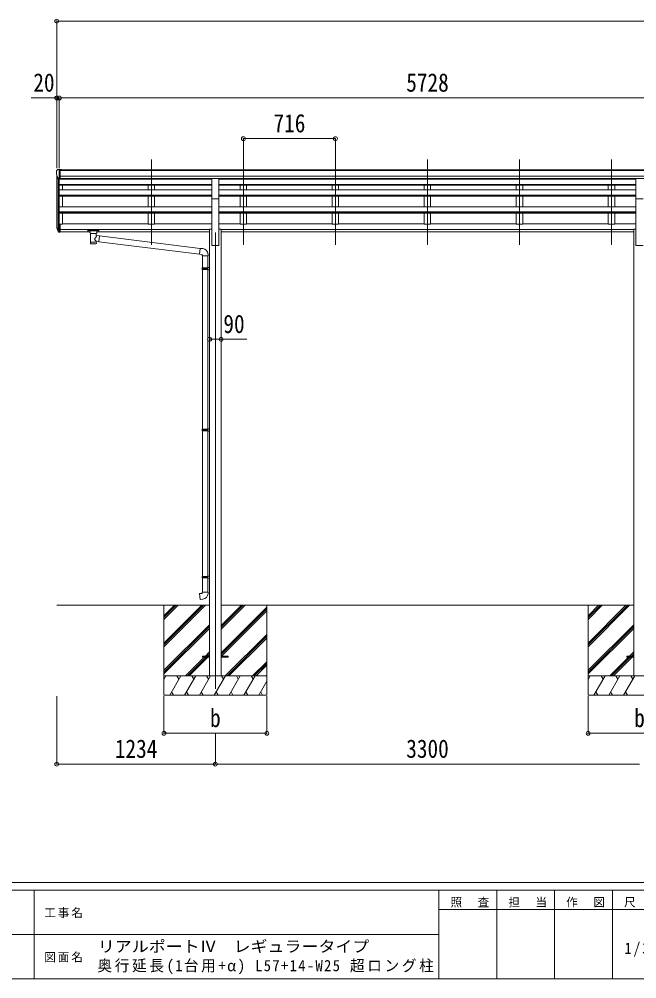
# Model space of a CAD drawing. Units: millimetres at full size, sheet at 1:30. Extents: x -8385 to 8479, y -5853 to 5787.
# Drawn here: x -518 to 4287, y -5853 to 1616 of the extents above; entities that cross this region are included whole.
import ezdxf
from ezdxf.enums import TextEntityAlignment as Align

# ---------------------------------------------------------------- set-up
doc = ezdxf.new("R2010")
doc.units = ezdxf.units.MM
doc.header["$LTSCALE"] = 30
doc.header["$PDMODE"] = 32
doc.header["$PDSIZE"] = 30
for name, color, linetype, lineweight in [('0-0_0', 7, 'Continuous', 9), ('0-1_本体', 4, 'Continuous', 9), ('0-2_部品', 7, 'Continuous', 9), ('0-8_PARTS2', 2, 'Continuous', 9), ('0-A_寸法', 6, 'Continuous', 9), ('F-0_240', 7, 'Continuous', 9)]:
    doc.layers.add(name, color=color, linetype=linetype, lineweight=lineweight)
doc.styles.add('ＭＳ ゴシック', font='')
doc.styles.get('ＭＳ ゴシック').set_extended_font_data('MS Gothic')

msp = doc.modelspace()

# ---------------------------------------------------------------- linework, layer by layer
at = {"layer": '0-0_0'}
for p, q in [((-225.87, -2945.47), (962.93, -2945.47)), ((608.13, -2945.47), (608.13, -3645.47)), ((608.13, -3239.65), (902.31, -2945.47)), ((608.13, -3253.79), (916.45, -2945.47)), ((608.13, -3267.93), (930.6, -2945.47)), ((608.13, -3055.8), (718.46, -2945.47)), ((608.13, -3041.66), (704.32, -2945.47)), ((608.13, -3027.52), (690.18, -2945.47)), ((1053.33, -3131.1), (1238.96, -2945.47)), ((1053.33, -3116.96), (1224.82, -2945.47)), ((1053.33, -3102.82), (1210.68, -2945.47)), ((1053.33, -2945.47), (4262.93, -2945.47)), ((1053.33, -3314.95), (1408.13, -2960.15)), ((1053.33, -3329.09), (1408.13, -2974.29)), ((1408.13, -2945.47), (1408.13, -3645.47)), ((3908.13, -2945.47), (3908.13, -3645.47)), ((3908.13, -3239.65), (4202.31, -2945.47)), ((3908.13, -3253.79), (4216.45, -2945.47)), ((3908.13, -3267.93), (4230.6, -2945.47)), ((3908.13, -3055.8), (4018.46, -2945.47)), ((3908.13, -3041.66), (4004.32, -2945.47)), ((3908.13, -3027.52), (3990.18, -2945.47)), ((1055.59, -3340.97), (1408.13, -2988.44)), ((608.13, -3451.78), (962.93, -3096.98)), ((608.13, -3465.92), (962.93, -3111.13)), ((608.13, -3480.07), (962.93, -3125.27)), ((3908.13, -3451.78), (4262.93, -3096.98)), ((3908.13, -3465.92), (4262.93, -3111.13)), ((3908.13, -3480.07), (4262.93, -3125.27)), ((1084.94, -3495.47), (1408.13, -3172.28)), ((1099.08, -3495.47), (1408.13, -3186.43)), ((1113.23, -3495.47), (1408.13, -3200.57)), ((776.57, -3495.47), (922.07, -3349.97)), ((790.72, -3495.47), (936.22, -3349.97)), ((804.86, -3495.47), (950.36, -3349.97)), ((931.07, -3340.97), (962.93, -3309.11)), ((945.22, -3340.97), (962.93, -3323.26)), ((959.36, -3340.97), (962.93, -3337.4)), ((4076.57, -3495.47), (4222.07, -3349.97)), ((4090.72, -3495.47), (4236.22, -3349.97)), ((4104.86, -3495.47), (4250.36, -3349.97)), ((4231.07, -3340.97), (4262.93, -3309.11)), ((4245.22, -3340.97), (4262.93, -3323.26)), ((4259.36, -3340.97), (4262.93, -3337.4)), ((1297.07, -3495.47), (1408.13, -3384.41)), ((1311.22, -3495.47), (1408.13, -3398.56)), ((1325.36, -3495.47), (1408.13, -3412.7)), ((1408.13, -3495.47), (608.13, -3495.47)), ((608.13, -3522.98), (624.01, -3495.47)), ((652.88, -3645.47), (739.48, -3495.47)), ((724.48, -3521.45), (709.48, -3495.47)), ((768.35, -3645.47), (854.95, -3495.47)), ((839.95, -3521.45), (824.95, -3495.47)), ((883.82, -3645.47), (970.42, -3495.47)), ((955.42, -3521.45), (940.42, -3495.47)), ((999.29, -3645.47), (1085.89, -3495.47)), ((1070.89, -3521.45), (1055.89, -3495.47)), ((1114.76, -3645.47), (1201.36, -3495.47)), ((1186.36, -3521.45), (1171.36, -3495.47)), ((1230.23, -3645.47), (1316.83, -3495.47)), ((1286.83, -3495.47), (1301.83, -3521.45)), ((1402.3, -3495.47), (1408.13, -3505.57)), ((4708.13, -3495.47), (3908.13, -3495.47)), ((3908.13, -3522.98), (3924.01, -3495.47)), ((3952.88, -3645.47), (4039.48, -3495.47)), ((4024.48, -3521.45), (4009.48, -3495.47)), ((4068.35, -3645.47), (4154.95, -3495.47)), ((4139.95, -3521.45), (4124.95, -3495.47)), ((4183.82, -3645.47), (4270.42, -3495.47)), ((4255.42, -3521.45), (4240.42, -3495.47)), ((1345.7, -3645.47), (1408.13, -3537.33)), ((608.13, -3645.47), (1408.13, -3645.47)), ((667.88, -3619.49), (682.87, -3645.47)), ((783.35, -3619.49), (798.35, -3645.47)), ((898.82, -3619.49), (913.82, -3645.47)), ((1014.29, -3619.49), (1029.29, -3645.47)), ((1129.76, -3619.49), (1144.76, -3645.47)), ((1245.23, -3619.49), (1260.23, -3645.47)), ((1360.7, -3619.49), (1375.7, -3645.47)), ((3908.13, -3645.47), (4708.13, -3645.47)), ((3967.88, -3619.49), (3982.87, -3645.47)), ((4083.35, -3619.49), (4098.35, -3645.47)), ((4198.82, -3619.49), (4213.82, -3645.47))]:
    msp.add_line(p, q, dxfattribs=at)
at = {"layer": '0-1_本体'}
for p, q in [((-225.87, 17.8), (-225.87, 406.78)), ((-221.59, 387.98), (-221.59, -4.78)), ((-199.37, 443.53), (5505.63, 443.53)), ((-199.37, 438.18), (5505.63, 438.18)), ((-199.37, 394.65), (5515.63, 394.65)), ((-199.37, 376.98), (5515.63, 376.98)), ((-199.37, 374.61), (980.63, 374.61)), ((-180.87, 371.61), (-180.87, 374.61)), ((485.13, 374.52), (485.13, 372.22)), ((535.13, 374.52), (535.13, 372.22)), ((1035.63, 374.61), (4280.63, 374.61)), ((1201.13, 374.52), (1201.13, 372.22)), ((1251.13, 374.52), (1251.13, 372.22)), ((1917.13, 374.52), (1917.13, 371.69)), ((1967.13, 374.52), (1967.13, 371.69)), ((2633.13, 374.61), (2633.13, 371.61)), ((2683.13, 374.61), (2683.13, 371.61)), ((3349.13, 374.61), (3349.13, 371.61)), ((3399.13, 374.61), (3399.13, 371.61)), ((4065.13, 374.61), (4065.13, 371.61)), ((4115.13, 374.61), (4115.13, 371.61)), ((-211.87, 372.62), (-211.87, -22.78)), ((-205.87, 372.15), (-205.87, 21.65)), ((-205.87, 371.61), (980.63, 371.61)), ((980.63, 329.45), (-205.87, 329.45)), ((980.63, 328.06), (-205.87, 328.06)), ((980.63, 324.28), (-205.87, 324.28)), ((-180.87, 288.21), (-180.87, 324.28)), ((485.13, 324.28), (485.13, 288.21)), ((535.13, 324.28), (535.13, 288.21)), ((1035.63, 371.61), (4280.63, 371.61)), ((4280.63, 329.45), (1035.63, 329.45)), ((4280.63, 328.06), (1035.63, 328.06)), ((4280.63, 324.28), (1035.63, 324.28)), ((1201.13, 324.28), (1201.13, 288.21)), ((1251.13, 324.28), (1251.13, 288.21)), ((1917.13, 324.28), (1917.13, 288.21)), ((1967.13, 324.28), (1967.13, 288.21)), ((2633.13, 324.28), (2633.13, 288.21)), ((2683.13, 324.28), (2683.13, 288.21)), ((3349.13, 324.28), (3349.13, 288.21)), ((3399.13, 324.28), (3399.13, 288.21)), ((4065.13, 324.28), (4065.13, 288.21)), ((4115.13, 324.28), (4115.13, 288.21)), ((980.63, 288.21), (-205.87, 288.21)), ((980.63, 247.47), (-205.87, 247.47)), ((980.63, 245.99), (-205.87, 245.99)), ((980.63, 239.2), (-205.87, 239.2)), ((-180.87, 155.84), (-180.87, 239.2)), ((485.13, 239.2), (485.13, 156.15)), ((535.13, 239.2), (535.13, 156.15)), ((980.63, -145.04), (980.63, 243.19)), ((4280.63, 288.21), (1035.63, 288.21)), ((4280.63, 247.47), (1035.63, 247.47)), ((4280.63, 245.99), (1035.63, 245.99)), ((1035.63, -145.04), (1035.63, 243.19)), ((4280.63, 239.2), (1035.63, 239.2)), ((1201.13, 239.2), (1201.13, 156.15)), ((1251.13, 239.2), (1251.13, 156.15)), ((1917.13, 239.2), (1917.13, 156.15)), ((1967.13, 239.2), (1967.13, 156.15)), ((2633.13, 239.2), (2633.13, 155.84)), ((2683.13, 239.2), (2683.13, 155.84)), ((3349.13, 239.2), (3349.13, 155.84)), ((3399.13, 239.2), (3399.13, 155.84)), ((4065.13, 239.2), (4065.13, 155.84)), ((4115.13, 239.2), (4115.13, 155.84)), ((4280.63, -145.04), (4280.63, 243.19)), ((-205.87, 155.84), (980.63, 155.84)), ((1035.63, 155.84), (4280.63, 155.84)), ((980.63, 116.63), (-205.87, 116.63)), ((980.63, 115.16), (-205.87, 115.16)), ((980.63, 105.5), (-205.87, 105.5)), ((-180.87, 19.43), (-180.87, 105.5)), ((485.13, 105.67), (485.13, 19.43)), ((535.13, 105.67), (535.13, 19.43)), ((4280.63, 116.63), (1035.63, 116.63)), ((4280.63, 115.16), (1035.63, 115.16)), ((4280.63, 105.5), (1035.63, 105.5)), ((1201.13, 105.67), (1201.13, 19.43)), ((1251.13, 105.67), (1251.13, 19.43)), ((1917.13, 105.67), (1917.13, 19.43)), ((1967.13, 105.67), (1967.13, 19.43)), ((2633.13, 105.67), (2633.13, 19.43)), ((2683.13, 105.67), (2683.13, 19.43)), ((3349.13, 105.67), (3349.13, 19.43)), ((3399.13, 105.67), (3399.13, 19.43)), ((4065.13, 105.67), (4065.13, 19.43)), ((4115.13, 105.67), (4115.13, 19.43)), ((-180.87, 19.45), (-199.37, 19.45)), ((-180.87, 24.25), (485.13, 24.25)), ((535.13, 19.45), (485.13, 19.45)), ((535.13, 24.25), (980.63, 24.25)), ((1035.63, 24.25), (1201.13, 24.25)), ((1251.13, 19.45), (1201.13, 19.45)), ((1251.13, 24.25), (1917.13, 24.25)), ((1967.13, 19.45), (1917.13, 19.45)), ((1967.13, 24.25), (2633.13, 24.25)), ((2683.13, 19.45), (2633.13, 19.45)), ((2683.13, 24.25), (3349.13, 24.25)), ((3399.13, 19.45), (3349.13, 19.45)), ((3399.13, 24.25), (4065.13, 24.25)), ((4115.13, 19.45), (4065.13, 19.45)), ((4115.13, 24.25), (4280.63, 24.25)), ((-199.37, -20.06), (962.93, -20.06)), ((-199.37, -21.44), (962.93, -21.44)), ((-199.37, -38.62), (32.13, -38.62)), ((86.13, -38.62), (962.93, -38.62)), ((962.93, -18.66), (980.63, -18.66)), ((962.93, -18.66), (962.93, -3495.02)), ((1035.63, -18.66), (1053.33, -18.66)), ((1053.33, -18.66), (1053.33, -3495.04)), ((1053.33, -20.06), (4262.93, -20.06)), ((1053.33, -21.44), (4262.93, -21.44)), ((1053.33, -38.62), (4262.93, -38.62)), ((4262.93, -18.66), (4280.63, -18.66)), ((4262.93, -18.66), (4262.93, -3495.04)), ((980.63, -145.04), (1035.63, -145.04)), ((4280.63, -145.04), (4335.63, -145.04))]:
    msp.add_line(p, q, dxfattribs=at)
at = {"layer": '0-2_部品'}
for p, q in [((-227.87, 435.76), (-227.87, 435.13)), ((-220.96, 444.56), (-225.03, 438.76)), ((-213.49, 373.96), (-222.77, 390.03)), ((-217.87, 445.13), (-220.2, 444.99)), ((-217.87, 445.13), (-199.37, 445.13)), ((-205.87, 372.15), (-205.87, 445.13)), ((-199.37, 445.13), (-189.37, 445.04)), ((-199.37, 373.15), (-199.37, 445.13)), ((-189.37, 443.53), (-189.37, 445.04)), ((980.63, 375.26), (1035.63, 375.26)), ((980.63, 218.31), (980.63, 375.26)), ((1035.63, 218.31), (1035.63, 375.26)), ((4280.63, 375.26), (4335.63, 375.26)), ((4280.63, 218.31), (4280.63, 375.26)), ((-205.87, 372.15), (-211.08, 372.47)), ((-199.37, 373.15), (-205.87, 373.15)), ((980.63, 218.31), (1035.63, 218.31)), ((4280.63, 218.31), (4335.63, 218.31)), ((-205.87, 19.82), (-205.87, -42.06)), ((-199.37, 19.82), (-205.87, 19.82)), ((-199.37, 19.82), (-199.37, -41.24)), ((-223.48, -6.22), (-213.31, -25.39)), ((-212.3, -24.14), (-222.06, -5.72)), ((-220.89, -23.07), (-213.31, -40.56)), ((-205.87, -24.89), (-211, -24.89)), ((-205.87, -26.89), (-210.71, -26.89)), ((-205.87, -42.06), (-210.71, -42.06)), ((-199.37, -18.49), (-205.87, -18.49)), ((-199.37, -23.89), (-205.87, -23.89)), ((-199.37, -41.24), (-205.87, -41.24)), ((15.63, -26.95), (15.63, -37.71)), ((15.63, -27.14), (15.63, -28.68)), ((17.63, -26.29), (100.63, -26.29)), ((17.63, -28.47), (100.63, -28.47)), ((17.63, -38.38), (32.13, -38.38)), ((32.13, -45.18), (32.13, -34.91)), ((36.23, -49.68), (36.21, -129.98)), ((82.03, -67.26), (82.03, -49.67)), ((107.25, -71.16), (82.03, -67.25)), ((86.13, -45.18), (86.13, -34.91)), ((86.13, -38.38), (100.63, -38.38)), ((107.25, -71.16), (100.23, -116.42)), ((102.63, -26.95), (102.63, -37.71)), ((107.25, -71.16), (889.02, -167.96)), ((82.05, -129.98), (82.03, -113.35)), ((82.03, -113.6), (100.23, -116.42)), ((885.01, -213.79), (100.23, -116.42)), ((909.85, -169.78), (889.02, -167.96)), ((950.93, -225.53), (950.93, -214.61)), ((904.93, -225.53), (950.93, -225.53)), ((906.93, -225.53), (906.93, -319.53)), ((948.93, -225.53), (948.93, -316.97)), ((904.93, -321.53), (905.93, -319.53)), ((904.93, -321.53), (948.93, -321.53)), ((904.93, -321.53), (904.93, -329.53)), ((904.93, -329.53), (948.93, -329.53)), ((904.93, -329.53), (905.93, -331.53)), ((905.93, -319.53), (948.93, -319.53)), ((905.93, -331.53), (948.93, -331.53)), ((906.93, -331.53), (906.93, -1575.72)), ((944.45, -321.53), (944.02, -319.53)), ((946.93, -317.03), (962.93, -316.56)), ((946.93, -319.03), (946.93, -317.03)), ((946.93, -319.03), (948.93, -319.03)), ((946.93, -334.03), (946.93, -332.03)), ((946.93, -334.03), (962.93, -334.5)), ((948.93, -334.09), (948.93, -1573.16)), ((962.93, -316.56), (962.93, -334.5)), ((904.93, -1577.72), (905.93, -1575.72)), ((904.93, -1577.72), (948.93, -1577.72)), ((904.93, -1577.72), (904.93, -1585.72)), ((904.93, -1585.72), (948.93, -1585.72)), ((904.93, -1585.72), (905.93, -1587.72)), ((905.93, -1575.72), (948.93, -1575.72)), ((905.93, -1587.72), (948.93, -1587.72)), ((906.93, -1587.72), (906.93, -2720.88)), ((944.45, -1577.72), (944.02, -1575.72)), ((946.93, -1573.22), (962.93, -1572.75)), ((946.93, -1575.22), (946.93, -1573.22)), ((946.93, -1575.22), (948.93, -1575.22)), ((946.93, -1590.22), (946.93, -1588.22)), ((946.93, -1590.22), (962.93, -1590.69)), ((948.93, -1590.28), (948.93, -2718.32)), ((962.93, -1572.75), (962.93, -1590.69)), ((904.93, -2722.88), (905.93, -2720.88)), ((904.93, -2722.88), (948.93, -2722.88)), ((904.93, -2722.88), (904.93, -2730.88)), ((904.93, -2730.88), (948.93, -2730.88)), ((904.93, -2730.88), (905.93, -2732.88)), ((905.93, -2720.88), (948.93, -2720.88)), ((905.93, -2732.88), (948.93, -2732.88)), ((906.93, -2732.88), (906.93, -2842.88)), ((944.45, -2722.88), (944.02, -2720.88)), ((946.93, -2718.38), (962.93, -2717.91)), ((946.93, -2720.38), (946.93, -2718.38)), ((946.93, -2720.38), (948.93, -2720.38)), ((946.93, -2735.38), (946.93, -2733.38)), ((946.93, -2735.38), (962.93, -2735.85)), ((948.93, -2735.44), (948.93, -2842.88)), ((962.93, -2717.91), (962.93, -2735.85)), ((904.93, -2842.88), (950.93, -2842.88)), ((904.93, -2852.88), (904.93, -2842.88)), ((950.93, -2842.88), (950.93, -2853.79))]:
    msp.add_line(p, q, dxfattribs=at)
at = {"layer": '0-2_部品', "color": 4}
for p, q in [((908.13, -3340.97), (908.13, -3349.97)), ((962.93, -3340.97), (908.13, -3340.97)), ((962.93, -3349.97), (908.13, -3349.97)), ((1107.73, -3340.97), (1052.93, -3340.97)), ((4208.13, -3340.97), (4208.13, -3349.97)), ((4262.93, -3340.97), (4208.13, -3340.97)), ((4262.93, -3349.97), (4208.13, -3349.97))]:
    msp.add_line(p, q, dxfattribs=at)
at = {"layer": '0-2_部品'}
for points in [[(15.63, -26.95), (15.67, -26.76), (15.75, -26.62), (15.85, -26.53), (15.95, -26.47), (16.07, -26.42), (16.37, -26.36), (16.86, -26.31), (17.4, -26.29), (17.63, -26.29)], [(15.63, -37.71), (15.67, -37.91), (15.75, -38.04), (15.85, -38.14), (15.95, -38.2), (16.07, -38.24), (16.37, -38.31), (16.86, -38.35), (17.4, -38.37), (17.63, -38.38)], [(32.17, -45.13), (32.15, -45.48), (32.39, -46.44), (32.91, -47.32), (33.72, -48.16), (34.83, -48.96), (36.23, -49.68)], [(82.03, -49.67), (82.26, -49.58), (83.62, -48.84), (84.73, -48), (85.49, -47.13), (85.95, -46.23), (86.12, -45.34)], [(100.63, -26.29), (100.98, -26.29), (101.51, -26.32), (101.96, -26.37), (102.27, -26.45), (102.44, -26.54), (102.56, -26.68), (102.62, -26.86), (102.63, -26.95)], [(100.63, -38.38), (100.98, -38.37), (101.51, -38.35), (101.96, -38.3), (102.27, -38.22), (102.44, -38.12), (102.56, -37.98), (102.62, -37.8), (102.63, -37.71)], [(889.02, -167.96), (885.01, -213.79), (904.93, -215.53), (904.93, -225.53)], [(944.45, -321.53), (944.45, -329.53), (944.02, -331.53)], [(946.93, -332.03), (948.93, -332.03), (948.93, -319.03)], [(944.45, -1577.72), (944.45, -1585.72), (944.02, -1587.72)], [(946.93, -1588.22), (948.93, -1588.22), (948.93, -1575.22)], [(944.45, -2722.88), (944.45, -2730.88), (944.02, -2732.88)], [(946.93, -2733.38), (948.93, -2733.38), (948.93, -2720.38)], [(909.85, -2898.62), (889.02, -2900.45), (885.01, -2854.62), (904.93, -2852.88)]]:
    msp.add_lwpolyline(points, dxfattribs=at)
at = {"layer": '0-2_部品', "color": 4}
msp.add_lwpolyline([(1107.73, -3340.97), (1107.73, -3349.97), (1052.93, -3349.97)], dxfattribs=at)
at = {"layer": '0-2_部品'}
for centre, radius, start, end in [((-224.87, 435.76), 3, 93, 180), ((-25.87, 435.13), 202, 180, 192.90261), ((-220.14, 443.99), 1, 93.5, 145), ((-210.89, 375.46), 3, 210, 266.5), ((-137.21, 15.95), 89.07, 174.49576, 194.41188), ((-137.92, 20.23), 88.05, 177.22392, 197.21071), ((-92.65, 13.01), 133.22, 183.27987, 195.71302), ((-210.71, -23.89), 3, 210, 270), ((-210.71, -39.06), 3, 210, 270), ((-211, -23.39), 1.5, 210, 270), ((905.93, -214.61), 45, 0, 85), ((905.93, -2853.79), 45, 275, 0)]:
    msp.add_arc(centre, radius, start, end, dxfattribs=at)
for centre, major_axis, ratio, start_param, end_param in [((17.63, -28.68), (2, 0), 0.109601, 1.5707963, 3.1415927), ((59.13, -34.91), (27, 0), 0.122176, 6.2831853, 9.424778), ((59.14, -50.14), (-22.91, 0.42), 0.072511, 0.0008029, 1.5715993), ((59.14, -51.76), (-22.91, 0.42), 0.072511, 0.0008029, 1.5715993), ((59.12, -50.14), (22.92, 0.42), 0.07247, 4.71158, 6.2823764), ((59.12, -51.76), (22.92, 0.42), 0.07247, 4.71158, 6.2823764), ((59.13, -93.8), (-22.81, -26.62), 0.234429, 1.6855472, 3.1268519), ((70.13, -45.18), (16, 0), 0.361356, 6.2636979, 6.2831853), ((100.63, -28.68), (2, 0), 0.109601, 0, 1.5707963), ((59.13, -129.98), (22.92, 0), 0.101955, 3.1415499, 6.2833984), ((59.13, -117.53), (22.91, 0), 0.122865, 3.1415927, 6.2831853), ((61.69, -91.15), (20.32, -22.25), 0.045535, 0.0389954, 1.3075346)]:
    msp.add_ellipse(centre, major_axis=major_axis, ratio=ratio, start_param=start_param, end_param=end_param, dxfattribs=at)
at = {"layer": '0-8_PARTS2'}
for p, q in [((510.13, -139.27), (510.13, 523.26)), ((1226.13, -139.27), (1226.13, 523.26)), ((1942.13, -139.27), (1942.13, 523.26)), ((2658.13, -139.27), (2658.13, 523.26)), ((3374.13, -139.27), (3374.13, 523.26)), ((4090.13, -139.27), (4090.13, 523.26)), ((1008.13, -45.47), (1008.13, -3595.47))]:
    msp.add_line(p, q, dxfattribs=at)
at = {"layer": '0-A_寸法'}
for p, q in [((-225.87, 1600.96), (-225.87, 457.26)), ((-225.87, 1600.96), (6974.13, 1600.96)), ((-225.87, 1002.89), (-425.87, 1002.89)), ((-225.87, 1002.89), (-225.87, 457.26)), ((-205.87, 1002.89), (-225.87, 1002.89)), ((-205.87, 1002.89), (-205.87, 457.26)), ((-205.87, 1002.89), (-205.87, 457.26)), ((-205.87, 1002.89), (5522.13, 1002.89)), ((1226.13, 686.27), (1226.13, 457.26)), ((1226.13, 686.27), (1942.13, 686.27)), ((1942.13, 686.27), (1942.13, 457.26)), ((962.93, -875.65), (1052.93, -875.65)), ((1052.93, -875.65), (1252.93, -875.65)), ((-225.87, -4181.84), (-225.87, -3652.89)), ((608.13, -3941.86), (608.13, -3652.89)), ((1408.13, -3941.86), (1408.13, -3652.89)), ((3908.13, -3941.86), (3908.13, -3652.89)), ((608.13, -3941.86), (1408.13, -3941.86)), ((1008.13, -4181.84), (1008.13, -3941.86)), ((3908.13, -3941.86), (4708.13, -3941.86)), ((-225.87, -4181.84), (1008.13, -4181.84)), ((1008.13, -4181.84), (4308.13, -4181.84))]:
    msp.add_line(p, q, dxfattribs=at)
for p in [(-225.87, 1600.96), (-225.87, 1002.89), (-205.87, 1002.89), (-205.87, 1002.89), (1226.13, 686.27), (1942.13, 686.27), (962.93, -875.65), (1052.93, -875.65), (608.13, -3941.86), (1408.13, -3941.86), (3908.13, -3941.86), (-225.87, -4181.84), (1008.13, -4181.84)]:
    msp.add_point(p, dxfattribs=at)
at = {"layer": 'F-0_240', "color": 5}
for p, q in [((-8385.45, -5102.66), (8054.55, -5102.66)), ((-8385.45, -5162.66), (5387.79, -5162.66)), ((-402.21, -5162.66), (-402.21, -5852.66)), ((2747.79, -5162.66), (2747.79, -5852.66)), ((3197.79, -5162.66), (3197.79, -5852.66)), ((3647.79, -5162.66), (3647.79, -5852.66)), ((4097.79, -5162.66), (4097.79, -5852.66)), ((2747.79, -5312.66), (4547.79, -5312.66)), ((-3402.21, -5507.66), (2747.79, -5507.66)), ((-8385.45, -5852.66), (8054.55, -5852.66))]:
    msp.add_line(p, q, dxfattribs=at)

# ---------------------------------------------------------------- texts
at = {"layer": '0-A_寸法', "color": 7, "style": 'ＭＳ ゴシック', "width": 0.85}
for s, p in [('20', (-408.37, 1008.89)), ('5728', (2493.13, 1008.89)), ('716', (1460.38, 692.27)), ('90', (1070.43, -869.65)), ('b', (966.88, -3936.86)), ('b', (4266.88, -3936.86)), ('1234', (226.13, -4175.84)), ('3300', (2493.13, -4175.84))]:
    msp.add_text(s, height=143, dxfattribs=at).set_placement(p, align=Align.BOTTOM_LEFT)
at = {"layer": 'F-0_240', "style": 'ＭＳ ゴシック', "width": 1.1}
msp.add_text('リアルポートⅣ\u3000レギュラータイプ', height=87.98, dxfattribs=at).set_placement((93.72, -5671.05), align=Align.BOTTOM_LEFT)
at = {"layer": 'F-0_240', "attachment_point": 7, "style": 'ＭＳ ゴシック'}
for s, insert, char_height in [('\\T1.17;照\u3000査', (2837.79, -5297.66), 65.98), ('\\T1.17;担\u3000当', (3287.79, -5297.66), 65.98), ('\\T1.17;作\u3000図', (3737.79, -5297.66), 65.98), ('\\T1.17;尺\u3000度', (4187.79, -5297.66), 65.98), ('\\T1.17;工事名', (-323.11, -5380.16), 65.98), ('\\T1.28;\\W0.9;1/30', (4191.54, -5680.16), 87.98), ('\\T1.17;図面名', (-323.11, -5725.16), 65.98), ('\\T1.18;\\W0.95;奥行延長(1台用+α)\\~L57+14-W25\\~超ロング柱', (90.66, -5817.05), 87.98)]:
    msp.add_mtext(s, dxfattribs=dict(at, insert=insert, char_height=char_height))

doc.saveas('drawing.dxf')
